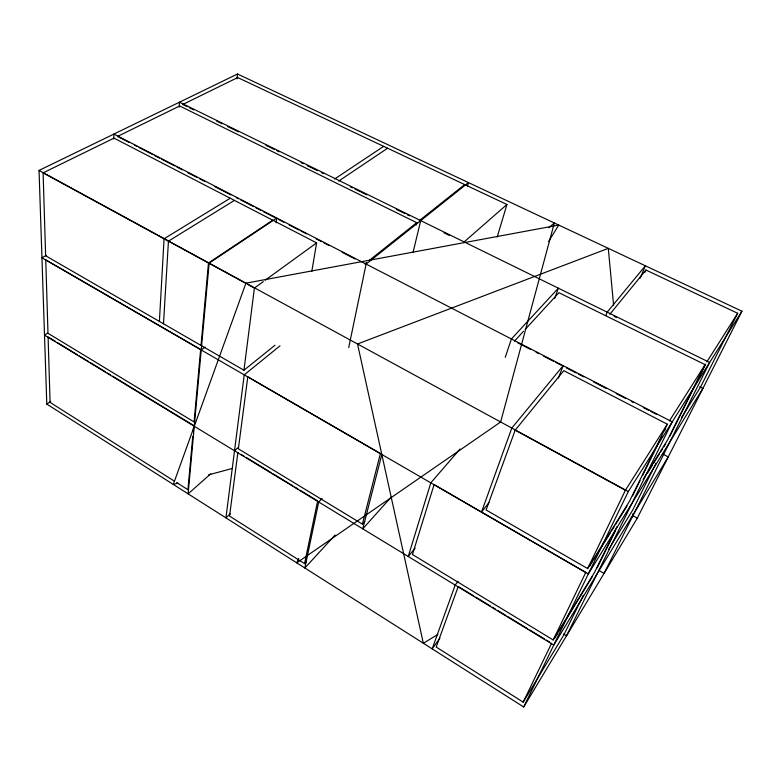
<?xml version="1.0" encoding="UTF-8"?>
<svg xmlns="http://www.w3.org/2000/svg" width="781" height="781" viewBox="0 0 781 781"><rect width="100%" height="100%" fill="white"/><g stroke="black" fill="none" stroke-linecap="round" stroke-linejoin="round"><path stroke-width="1.17" d="M113.792 138.93L113.88 134.068L672.226 421.877L566.498 635.832L563.374 633.947M159.392 321.421L164.069 238.781L230.239 198.228M163.493 323.783L168.442 241.163L234.427 200.395M179.2 107.056L179.503 102.184L709.656 362.462L604.064 573.391L598.793 570.345M192.761 436.442L187.938 489.726L176.613 482.551M193.2 431.59L193.756 425.538L112.601 376.169M201.01 345.436L208.488 262.992L272.754 220.203M237.034 78.852L237.512 74.01L741.95 311.209L637.296 518.145L523.7 706.99L46.801 404.099L39.05 170.424L237.512 74.01M311.804 271.407L316.608 242.881L114.006 138.13L43.111 172.855L45.63 255.768L243.955 370.223L254.411 288.033L263.295 281.58M237.893 452.394L229.555 516.095L304.561 563.618L306.191 561.851M276.132 222.829L276.786 218.036L209.142 263.119L188.114 493.856L210.743 473.833M348.716 347.633L366.104 264.076L468.444 182.598L467.507 186.103M304.561 563.618L317.652 500.924L300.041 490.214M416.166 225.055L416.732 222.692L179.679 105.982L117.501 136.431L129.382 142.552M413.09 252.234L420.715 220.603M362.413 524.139L380.396 453.517L247.802 376.784L238.361 448.841L362.413 524.139L364.834 521.444M381.811 454.493L362.774 528.835L391.096 497.204M497.214 236.955L506.947 204.495L237.717 77.553L182.744 104.478L187.128 106.626M505.248 357.337L511.399 338.974L558.376 288.189L554.686 298.508M515.177 430.165L486.114 509.973L587.634 568.568L629.476 501.285L667.316 424.2L563.775 370.663L515.177 430.165L625.415 490.253L667.316 424.2M558.415 378.043L563.169 365.664L511.809 428.076L481.477 512.17L488.965 502.573M605.831 315.544L607.188 312.156L645.35 265.784L640.186 278.173M645.008 272.276L645.946 270.041L737.674 313.288L700.742 386.683L681.51 417.601M298.674 558.376L296.751 562.857L500.641 421.984L554.334 222.995L548.809 227.73M473.813 595.942L458.262 586.472L436.208 647.039L523.182 702.148L551.591 643.261M553.192 639.951L585.789 572.385L434.099 484.601L412.456 554.52L553.192 639.951L594.624 572.268L616.98 526.736M587.634 568.568L625.415 490.253M523.7 706.99L628.314 491.561L741.95 311.209M583.329 595.278L563.98 634.68L523.182 702.148M597.192 567.865L615.282 531.031M632.581 495.837L640.039 480.647M642.704 475.229L658.158 443.774M659.223 441.607L661.888 436.179M664.553 430.761L665.617 428.593M655.981 463.299L632.708 510.061L608.672 549.316M525.164 329.465L558.923 292.69L705.087 364.659L667.57 440.015L643.105 479.368M669.883 436.081L705.741 364.092M554.735 638.136L557.868 633.01M559.128 630.95L592.369 576.603M548.526 241.622L558.766 225.074L245.937 283.171L173.284 484.435L177.98 483.166M589.655 566.166L592.223 562.027M593.511 559.957L610.244 533.023M611.533 530.953L614.11 526.814M615.389 524.744L626.977 506.098M647.371 473.266L652.438 465.115M653.707 463.084L659.398 453.917M660.658 451.877L662.561 448.821M663.83 446.781L665.724 443.725M669.346 420.998L705.087 364.659M706.834 361.906L737.674 313.288M439.967 638.126L432.176 648.874L455.186 585.076L458.105 581.181M609.824 314.265L645.946 270.041M415.121 548.125L408.248 556.502L430.8 482.843L460.029 449.026M514.464 341.131L523.514 331.261M335.127 535.053L304.844 568.002L318.707 502.007L322.065 498.551M230.346 513.703L225.934 517.871L244.219 374.86L280.018 345.827M234.515 450.774L238.156 447.552M463.572 242.413L506.947 204.495M243.955 370.223L274.98 345.231M364.805 263.958L366.699 262.455M369.53 260.2L416.732 222.692M419.28 220.662L464.695 184.58M201.225 349.976L205.11 347.067M265.276 280.145L316.608 242.881M46.801 404.099L50.794 401.327M338.681 181.075L387.601 148.224M334.561 179.044L383.647 146.359M47.582 333.194L44.507 335.137L553.768 645.067L668.253 456.924L662.864 454.083M437.877 634.426L423.331 643.251L357.513 343.982L608.301 248.368L613.602 305.264M631.175 517.178L633.254 515.919L633.03 513.498M46.196 255.397L41.949 257.789L588.288 573.986L702.91 388.411L699.639 386.78M208.537 474.887L232.045 468.522M189.314 107.7L193.698 109.857M216.698 121.153L218.885 122.227M219.881 122.715L222.068 123.788M227.642 126.532L238.449 131.833M265.97 145.354L268.166 146.428M269.035 146.857L274.492 149.542M276.923 150.733L279.11 151.807M301.017 162.565L303.204 163.649M307.255 165.64L317.437 170.639M321.46 172.611L323.637 173.685M350.288 186.776L352.485 187.85M354.974 189.07L360.402 191.736M361.242 192.155L366.719 194.84M396.289 209.367L404.929 213.613M407.233 214.746L409.429 215.82M444.018 232.816L449.456 235.481M614.188 316.403L616.365 317.476M134.781 145.334L136.939 146.447M139.096 147.56L152.061 154.248M154.218 155.36L159.617 158.143M161.774 159.256L174.739 165.943M176.896 167.056L182.295 169.838M187.694 172.621L197.417 177.638M199.575 178.751L204.973 181.534M214.697 186.552L230.893 194.899M236.292 197.681L238.449 198.794M240.616 199.916L253.571 206.594M255.729 207.707L261.127 210.489M263.295 211.612L276.249 218.289M278.407 219.402L283.815 222.185M289.214 224.977L298.928 229.985M301.085 231.098L306.494 233.88M316.207 238.898L321.606 241.68M323.773 242.793L329.172 245.576M342.127 252.263L355.091 258.941M517.715 342.8L530.709 349.507M536.127 352.299L538.294 353.412M543.703 356.204L553.456 361.232M555.623 362.355L561.041 365.147M566.45 367.939L576.202 372.967M578.37 374.079L583.778 376.872M593.531 381.899L606.525 388.606M616.277 393.624L626.02 398.652M631.438 401.444L633.606 402.566M643.359 407.594L648.767 410.386M650.934 411.499L656.352 414.291M39.05 170.424L628.314 491.561M43.111 172.855L245.927 283.405M248.046 284.557L254.411 288.033M633.02 515.792L637.296 518.145M55.373 341.346L48.09 336.914L50.082 402.381L174.563 481.252M57.462 342.615L77.221 354.642M79.311 355.911L88.673 361.603M90.752 362.872L105.318 371.736M107.397 372.996L110.521 374.9M241.007 454.288L244.111 456.182M246.181 457.441L271.046 472.564M273.116 473.823L292.797 485.802M294.867 487.061L297.971 488.955M475.893 597.201L490.409 606.036M492.479 607.296L495.593 609.19M497.673 610.449L505.961 615.496M508.04 616.756L527.741 628.744M529.821 630.013L544.337 638.848M546.407 640.108L549.521 642.002M200.649 349.498L194.078 421.955L47.983 333.272L45.757 259.858L200.649 349.498"/></g></svg>
